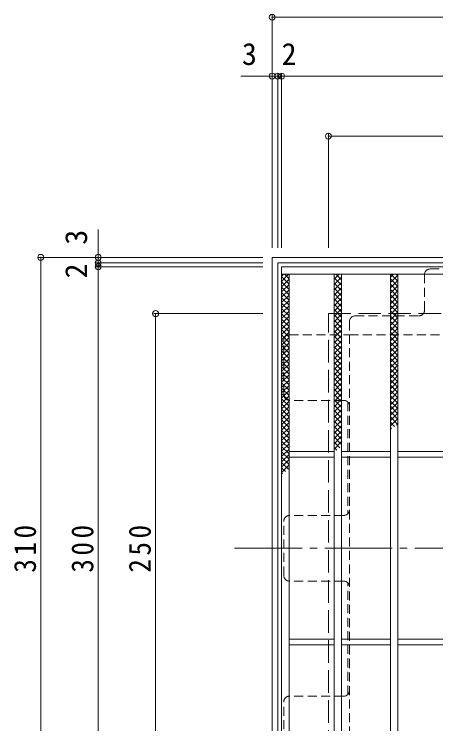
# Model space of a CAD drawing. Units: millimetres at full size, sheet at 1:4. Extents: x -822 to 951, y -780 to 740.
# Drawn here: x -787.2 to -562.5, y 349.6 to 727.7 of the extents above; entities that cross this region are included whole.
import ezdxf
from ezdxf.enums import TextEntityAlignment as Align

# ---------------------------------------------------------------- set-up
doc = ezdxf.new("R2010")
doc.units = ezdxf.units.MM
doc.header["$LTSCALE"] = 4
doc.header["$PDMODE"] = 32
doc.header["$PDSIZE"] = 3.2
for name, pattern in [('CHAIN1', [8, 5, -1, 1, -1]), ('CHAIN2', [12, 9, -1, 1, -1]), ('DASHED1', [1.8, 1.2, -0.6]), ('DASHED3', [4, 3, -1])]:
    doc.linetypes.add(name, pattern=pattern)
for name, color, linetype, lineweight in [('A-1_躯体', 3, 'Continuous', 9), ('A-2_仕上', 3, 'Continuous', 9), ('A-4_その他', 7, 'Continuous', 9), ('A-7_ハッチ', 2, 'Continuous', 9), ('A-8_記号', 2, 'Continuous', 9), ('A-9_ｸｳﾁｮｳｷ', 6, 'Continuous', 9)]:
    doc.layers.add(name, color=color, linetype=linetype, lineweight=lineweight)
doc.styles.add('ＭＳ ゴシック', font='')
doc.styles.get('ＭＳ ゴシック').set_extended_font_data('MS Gothic')

msp = doc.modelspace()

# ---------------------------------------------------------------- linework, layer by layer
at = {"layer": 'A-1_躯体', "color": 2}
for points in [[(-649.713, 288.162), (-649.713, 598.162), (-339.713, 598.162)], [(-646.713, 291.162), (-646.713, 595.162), (-342.713, 595.162)]]:
    msp.add_lwpolyline(points, dxfattribs=at)
at = {"layer": 'A-1_躯体', "color": 2, "linetype": 'DASHED3'}
msp.add_lwpolyline([(-619.713, 318.162), (-619.713, 568.162), (-369.713, 568.162)], dxfattribs=at)
at = {"layer": 'A-2_仕上'}
for p, q in [((-644.713, 589.162), (-344.713, 589.162)), ((-640.713, 297.162), (-640.713, 589.162)), ((-616.713, 297.162), (-616.713, 589.162)), ((-612.713, 297.162), (-612.713, 589.162)), ((-586.713, 297.162), (-586.713, 589.162)), ((-582.713, 297.162), (-582.713, 589.162)), ((-640.713, 494.662), (-616.713, 494.662)), ((-640.713, 491.662), (-616.713, 491.662)), ((-612.713, 494.662), (-586.713, 494.662)), ((-612.713, 491.662), (-586.713, 491.662)), ((-582.713, 494.662), (-556.713, 494.662)), ((-582.713, 491.662), (-556.713, 491.662)), ((-640.713, 394.662), (-616.713, 394.662)), ((-612.713, 394.662), (-586.713, 394.662)), ((-582.713, 394.662), (-556.713, 394.662)), ((-640.713, 391.662), (-616.713, 391.662)), ((-612.713, 391.662), (-586.713, 391.662)), ((-582.713, 391.662), (-556.713, 391.662))]:
    msp.add_line(p, q, dxfattribs=at)
msp.add_lwpolyline([(-644.713, 293.162), (-644.713, 593.162), (-344.713, 593.162), (-344.713, 293.162)], close=True, dxfattribs=at)
at = {"layer": 'A-4_その他'}
for p, q in [((-649.713, 727.325), (-649.713, 603.162)), ((-649.713, 726.125), (-339.713, 726.125)), ((-646.713, 695.937), (-646.713, 603.162)), ((-644.713, 695.937), (-644.713, 603.162)), ((-666.393, 694.737), (-646.713, 694.737)), ((-646.713, 694.737), (-644.713, 694.737)), ((-644.713, 694.737), (-344.713, 694.737)), ((-619.713, 663.941), (-619.713, 603.162)), ((-619.713, 662.741), (-369.713, 662.741)), ((-742.449, 612.926), (-742.449, 595.162)), ((-774.254, 598.162), (-654.713, 598.162)), ((-773.054, 598.162), (-773.054, 288.162)), ((-743.649, 595.162), (-654.713, 595.162)), ((-742.449, 595.162), (-742.449, 593.162)), ((-743.649, 593.162), (-654.713, 593.162)), ((-742.449, 593.162), (-742.449, 293.162)), ((-713.044, 568.162), (-654.713, 568.162)), ((-711.844, 568.162), (-711.844, 318.162))]:
    msp.add_line(p, q, dxfattribs=at)
for p in [(-649.713, 726.125), (-649.713, 694.737), (-646.713, 694.737), (-644.713, 694.737), (-619.713, 662.741), (-773.054, 598.162), (-742.449, 598.162), (-742.449, 595.162), (-742.449, 593.162), (-711.844, 568.162)]:
    msp.add_point(p, dxfattribs=at)
at = {"layer": 'A-7_ハッチ', "linetype": 'DASHED1'}
for p, q in [((-423.914, 591.966), (-565.512, 591.966)), ((-568.512, 569.966), (-568.512, 588.966)), ((-608.513, 563.966), (-608.513, 556.966)), ((-605.513, 566.966), (-571.512, 566.966)), ((-640.517, 556.966), (-608.513, 556.966)), ((-608.513, 556.966), (-380.913, 556.966)), ((-608.513, 556.966), (-608.513, 329.359)), ((-643.517, 524.965), (-643.517, 553.966)), ((-611.513, 521.965), (-640.517, 521.965)), ((-609.313, 521.004), (-609.313, 461.623)), ((-643.517, 428.662), (-643.517, 457.663)), ((-611.513, 460.663), (-640.517, 460.663)), ((-611.513, 425.662), (-640.517, 425.662)), ((-609.313, 365.32), (-609.313, 424.701)), ((-611.513, 364.36), (-640.517, 364.36)), ((-643.517, 332.359), (-643.517, 361.36))]:
    msp.add_line(p, q, dxfattribs=at)
at = {"layer": 'A-7_ハッチ', "linetype": 'CHAIN2'}
msp.add_line((-669.713, 443.162), (-319.713, 443.162), dxfattribs=at)
at = {"layer": 'A-7_ハッチ', "linetype": 'DASHED1'}
for centre, start, end in [((-565.512, 588.966), 90, 180), ((-571.512, 569.966), 270, 0), ((-605.513, 563.966), 90, 180), ((-640.517, 553.966), 90, 180), ((-640.517, 524.965), 180, 270), ((-611.513, 518.965), 0, 90), ((-611.513, 463.663), 270, 0), ((-640.517, 457.663), 90, 180), ((-640.517, 428.662), 180, 270), ((-611.513, 422.662), 0, 90), ((-611.513, 367.36), 270, 0), ((-640.517, 361.36), 90, 180)]:
    msp.add_arc(centre, 3, start, end, dxfattribs=at)
at = {"layer": 'A-8_記号', "linetype": 'CHAIN1'}
msp.add_line((-611.221, 443.162), (-598.713, 443.162), dxfattribs=at)
at = {"layer": 'A-9_ｸｳﾁｮｳｷ'}
for p, q in [((-644.713, 585.372), (-640.923, 589.163)), ((-644.713, 588.2), (-643.751, 589.163)), ((-644.713, 587.923), (-640.713, 583.924)), ((-644.713, 582.544), (-640.713, 586.544)), ((-643.124, 589.163), (-640.713, 586.752)), ((-616.713, 586.487), (-614.037, 589.163)), ((-616.713, 583.659), (-612.713, 587.659)), ((-616.713, 587.323), (-612.713, 583.323)), ((-615.726, 589.163), (-612.713, 586.151)), ((-612.897, 589.163), (-612.713, 588.98)), ((-586.713, 587.555), (-585.105, 589.163)), ((-586.713, 584.726), (-582.713, 588.726)), ((-586.713, 586.675), (-582.713, 582.675)), ((-586.373, 589.163), (-582.713, 585.503)), ((-583.545, 589.163), (-582.713, 588.332)), ((-644.713, 585.095), (-640.713, 581.094)), ((-644.713, 579.715), (-640.713, 583.715)), ((-644.713, 582.267), (-640.713, 578.266)), ((-616.713, 580.83), (-612.713, 584.83)), ((-616.713, 584.494), (-612.713, 580.494)), ((-586.713, 581.898), (-582.713, 585.898)), ((-586.713, 583.846), (-582.713, 579.846)), ((-586.713, 579.069), (-582.713, 583.069)), ((-644.713, 576.887), (-640.713, 580.886)), ((-644.713, 579.438), (-640.713, 575.438)), ((-616.713, 578.002), (-612.713, 582.002)), ((-616.713, 581.666), (-612.713, 577.666)), ((-616.713, 575.173), (-612.713, 579.174)), ((-616.713, 578.838), (-612.713, 574.837)), ((-586.713, 581.018), (-582.713, 577.018)), ((-586.713, 576.241), (-582.713, 580.241)), ((-644.713, 574.058), (-640.713, 578.058)), ((-644.713, 576.609), (-640.713, 572.61)), ((-644.713, 571.23), (-640.713, 575.23)), ((-616.713, 572.345), (-612.713, 576.345)), ((-616.713, 576.009), (-612.713, 572.009)), ((-586.713, 578.19), (-582.713, 574.189)), ((-586.713, 573.413), (-582.713, 577.413)), ((-586.713, 575.361), (-582.713, 571.361)), ((-644.713, 573.781), (-640.713, 569.781)), ((-644.713, 568.402), (-640.713, 572.401)), ((-644.713, 570.953), (-640.713, 566.953)), ((-616.713, 569.516), (-612.713, 573.516)), ((-616.713, 573.18), (-612.713, 569.18)), ((-586.713, 570.584), (-582.713, 574.584)), ((-586.713, 572.532), (-582.713, 568.533)), ((-586.713, 567.756), (-582.713, 571.756)), ((-644.713, 565.573), (-640.713, 569.573)), ((-644.713, 568.124), (-640.713, 564.125)), ((-616.713, 566.688), (-612.713, 570.688)), ((-616.713, 570.352), (-612.713, 566.352)), ((-616.713, 563.86), (-612.713, 567.86)), ((-616.713, 567.524), (-612.713, 563.524)), ((-586.713, 569.704), (-582.713, 565.704)), ((-586.713, 564.927), (-582.713, 568.927)), ((-644.713, 562.744), (-640.713, 566.745)), ((-644.713, 565.296), (-640.713, 561.296)), ((-644.713, 559.916), (-640.713, 563.917)), ((-616.713, 561.031), (-612.713, 565.031)), ((-616.713, 564.695), (-612.713, 560.696)), ((-586.713, 566.876), (-582.713, 562.876)), ((-586.713, 562.099), (-582.713, 566.099)), ((-586.713, 564.047), (-582.713, 560.047)), ((-644.713, 562.468), (-640.713, 558.467)), ((-644.713, 557.088), (-640.713, 561.087)), ((-644.713, 559.639), (-640.713, 555.639)), ((-616.713, 558.203), (-612.713, 562.203)), ((-616.713, 561.867), (-612.713, 557.867)), ((-586.713, 559.271), (-582.713, 563.27)), ((-586.713, 561.219), (-582.713, 557.219)), ((-586.713, 556.442), (-582.713, 560.442)), ((-644.713, 554.259), (-640.713, 558.259)), ((-644.713, 556.811), (-640.713, 552.811)), ((-616.713, 555.374), (-612.713, 559.375)), ((-616.713, 559.039), (-612.713, 555.038)), ((-616.713, 552.546), (-612.713, 556.546)), ((-616.713, 556.21), (-612.713, 552.21)), ((-586.713, 558.391), (-582.713, 554.39)), ((-586.713, 553.614), (-582.713, 557.614)), ((-644.713, 551.431), (-640.713, 555.431)), ((-644.713, 553.982), (-640.713, 549.982)), ((-644.713, 548.603), (-640.713, 552.603)), ((-616.713, 549.717), (-612.713, 553.717)), ((-616.713, 553.381), (-612.713, 549.382)), ((-586.713, 555.562), (-582.713, 551.562)), ((-586.713, 550.785), (-582.713, 554.786)), ((-586.713, 552.734), (-582.713, 548.734)), ((-644.713, 551.154), (-640.713, 547.154)), ((-644.713, 545.774), (-640.713, 549.774)), ((-644.713, 548.325), (-640.713, 544.326)), ((-616.713, 546.889), (-612.713, 550.889)), ((-616.713, 550.553), (-612.713, 546.553)), ((-586.713, 547.957), (-582.713, 551.957)), ((-586.713, 549.905), (-582.713, 545.905)), ((-586.713, 545.128), (-582.713, 549.128)), ((-644.713, 542.945), (-640.713, 546.946)), ((-644.713, 545.497), (-640.713, 541.497)), ((-616.713, 544.061), (-612.713, 548.061)), ((-616.713, 547.725), (-612.713, 543.725)), ((-616.713, 541.232), (-612.713, 545.232)), ((-616.713, 544.896), (-612.713, 540.897)), ((-586.713, 547.077), (-582.713, 543.077)), ((-586.713, 542.3), (-582.713, 546.3)), ((-644.713, 540.117), (-640.713, 544.117)), ((-644.713, 542.669), (-640.713, 538.668)), ((-644.713, 537.289), (-640.713, 541.288)), ((-616.713, 538.404), (-612.713, 542.404)), ((-616.713, 542.068), (-612.713, 538.068)), ((-586.713, 544.248), (-582.713, 540.248)), ((-586.713, 539.472), (-582.713, 543.472)), ((-586.713, 541.42), (-582.713, 537.42)), ((-644.713, 539.84), (-640.713, 535.84)), ((-644.713, 534.46), (-640.713, 538.46)), ((-644.713, 537.012), (-640.713, 533.012)), ((-616.713, 535.575), (-612.713, 539.576)), ((-616.713, 539.24), (-612.713, 535.239)), ((-586.713, 536.643), (-582.713, 540.643)), ((-586.713, 538.592), (-582.713, 534.591)), ((-586.713, 533.814), (-582.713, 537.815)), ((-644.713, 531.632), (-640.713, 535.632)), ((-644.713, 534.183), (-640.713, 530.183)), ((-616.713, 532.747), (-612.713, 536.747)), ((-616.713, 536.411), (-612.713, 532.411)), ((-616.713, 529.918), (-612.713, 533.918)), ((-616.713, 533.582), (-612.713, 529.583)), ((-586.713, 535.763), (-582.713, 531.763)), ((-586.713, 530.986), (-582.713, 534.987)), ((-644.713, 528.804), (-640.713, 532.804)), ((-644.713, 531.355), (-640.713, 527.355)), ((-644.713, 525.975), (-640.713, 529.975)), ((-616.713, 527.09), (-612.713, 531.09)), ((-616.713, 530.754), (-612.713, 526.754)), ((-586.713, 532.934), (-582.713, 528.935)), ((-586.713, 528.158), (-582.713, 532.157)), ((-586.713, 530.106), (-582.713, 526.106)), ((-644.713, 528.526), (-640.713, 524.527)), ((-644.713, 523.146), (-640.713, 527.147)), ((-644.713, 525.698), (-640.713, 521.698)), ((-616.713, 524.262), (-612.713, 528.262)), ((-616.713, 527.926), (-612.713, 523.926)), ((-586.713, 525.329), (-582.713, 529.329)), ((-586.713, 527.278), (-582.713, 523.278)), ((-586.713, 522.501), (-582.713, 526.501)), ((-644.713, 520.318), (-640.713, 524.318)), ((-644.713, 522.87), (-640.713, 518.87)), ((-616.713, 521.434), (-612.713, 525.433)), ((-616.713, 525.097), (-612.713, 521.098)), ((-616.713, 518.605), (-612.713, 522.605)), ((-616.713, 522.269), (-612.713, 518.269)), ((-586.713, 524.449), (-582.713, 520.45)), ((-586.713, 519.673), (-582.713, 523.673)), ((-644.713, 517.49), (-640.713, 521.49)), ((-644.713, 520.041), (-640.713, 516.041)), ((-644.713, 514.662), (-640.713, 518.661)), ((-616.713, 515.776), (-612.713, 519.777)), ((-616.713, 519.441), (-612.713, 515.44)), ((-586.713, 521.621), (-582.713, 517.621)), ((-586.713, 516.844), (-582.713, 520.844)), ((-586.713, 518.793), (-582.713, 514.792)), ((-586.713, 514.015), (-582.713, 518.016)), ((-644.713, 517.213), (-640.713, 513.213)), ((-644.713, 511.833), (-640.713, 515.833)), ((-644.713, 514.385), (-640.713, 510.384)), ((-616.713, 512.948), (-612.713, 516.948)), ((-616.713, 516.612), (-612.713, 512.612)), ((-586.713, 515.964), (-582.713, 511.964)), ((-586.713, 511.187), (-582.713, 515.187)), ((-644.713, 509.005), (-640.713, 513.005)), ((-644.713, 511.556), (-640.713, 507.556)), ((-616.713, 510.12), (-612.713, 514.119)), ((-616.713, 513.784), (-612.713, 509.784)), ((-616.713, 507.291), (-612.713, 511.291)), ((-616.713, 510.955), (-612.713, 506.955)), ((-586.713, 513.135), (-582.846, 509.269)), ((-586.713, 508.359), (-582.713, 512.359)), ((-644.713, 506.176), (-640.713, 510.176)), ((-644.713, 508.727), (-640.713, 504.728)), ((-644.713, 503.347), (-640.713, 507.348)), ((-616.713, 504.463), (-612.713, 508.463)), ((-616.713, 508.127), (-612.713, 504.127)), ((-586.713, 510.307), (-584.434, 508.028)), ((-586.713, 507.479), (-586.023, 506.788)), ((-583.435, 508.809), (-582.713, 509.53)), ((-644.713, 505.899), (-640.713, 501.899)), ((-644.713, 500.519), (-640.713, 504.519)), ((-644.713, 503.071), (-640.713, 499.071)), ((-616.713, 501.635), (-612.713, 505.635)), ((-616.713, 505.298), (-612.713, 501.299)), ((-644.713, 497.691), (-640.713, 501.691)), ((-644.713, 500.242), (-640.713, 496.242)), ((-616.713, 498.806), (-612.713, 502.806)), ((-616.713, 502.47), (-612.713, 498.47)), ((-616.713, 495.977), (-612.713, 499.978)), ((-616.713, 499.642), (-613.729, 496.657)), ((-644.713, 494.863), (-640.713, 498.862)), ((-644.713, 497.414), (-640.713, 493.414)), ((-644.713, 492.034), (-640.713, 496.034)), ((-616.713, 496.813), (-615.317, 495.417)), ((-644.713, 494.586), (-640.713, 490.585)), ((-644.713, 489.206), (-640.713, 493.206)), ((-644.713, 491.757), (-640.713, 487.757)), ((-644.713, 486.377), (-640.713, 490.377)), ((-644.713, 488.928), (-641.023, 485.239)), ((-644.713, 483.549), (-640.713, 487.549)), ((-644.713, 486.1), (-642.611, 483.998)), ((-644.713, 483.272), (-644.199, 482.758))]:
    msp.add_line(p, q, dxfattribs=at)

# ---------------------------------------------------------------- texts
at = {"layer": 'A-4_その他', "color": 2, "style": 'ＭＳ ゴシック'}
for s, p in [('3', (-665.842, 697.137)), ('2', (-644.671, 697.137))]:
    msp.add_text(s, height=11.73, dxfattribs=at).set_placement(p, align=Align.BOTTOM_LEFT)
for s, p in [('3', (-744.849, 604.887)), ('2', (-744.849, 586.926))]:
    msp.add_text(s, height=11.73, rotation=90, dxfattribs=at).set_placement(p, align=Align.BOTTOM_LEFT)
at = {"layer": 'A-4_その他', "color": 2, "char_height": 11.73, "attachment_point": 7, "rotation": 90, "style": 'ＭＳ ゴシック'}
for s, insert in [('\\T1.27;\\W0.9;310', (-775.454, 430.162)), ('\\T1.27;\\W0.9;300', (-744.849, 430.162)), ('\\T1.27;\\W0.9;250', (-714.244, 430.162))]:
    msp.add_mtext(s, dxfattribs=dict(at, insert=insert))

doc.saveas('drawing.dxf')
